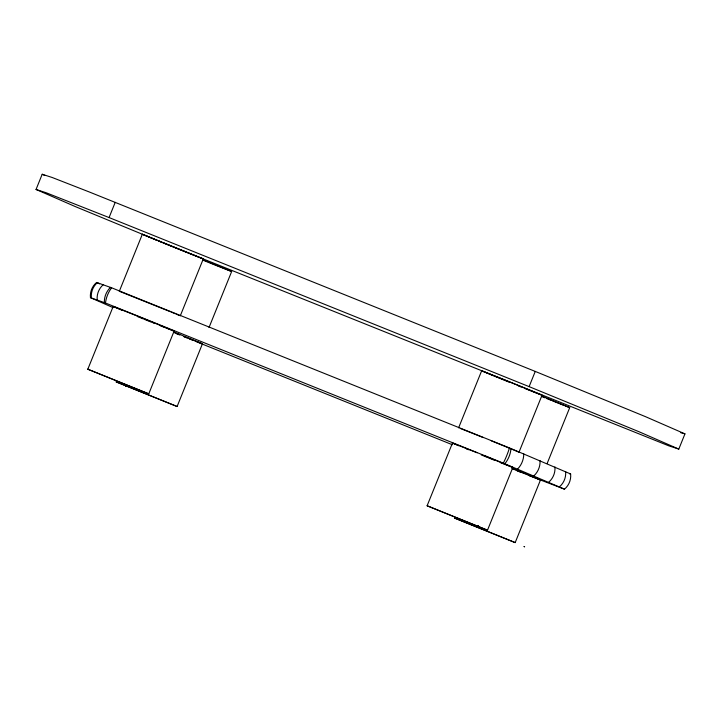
<?xml version="1.0" encoding="UTF-8"?>
<svg xmlns="http://www.w3.org/2000/svg" width="721" height="721" viewBox="0 0 721 721"><rect width="100%" height="100%" fill="white"/><g stroke="black" fill="none" stroke-linecap="round" stroke-linejoin="round"><path stroke-width="1.08" d="M564.489 489.171L503.321 463.143L105.482 303.009L105.663 301.693A16.547 8.346 -68.2 0 1 110.845 288.86L111.629 287.805L509.468 447.939L570.626 473.967A17.394 17.376 -59.9 0 1 564.489 489.171L529.62 475.833M509.468 447.939L509.08 449.156A16.547 2.614 -67.9 0 1 503.898 461.99L503.321 463.143M157.25 240.39L75.624 206.72L36.05 189.461L42.197 174.257L52.191 177.492L89.341 191.993L535.261 371.423L645.376 416.612L684.95 433.871L678.803 449.084L668.809 445.839L186.784 252.332M36.05 189.461L46.045 192.705L109.069 217.562L115.216 202.349M87.818 369.215L113.17 306.479L144.047 318.709L174.112 331.11L148.769 393.846L87.818 369.215L148.769 393.846M180.259 315.897L203.304 258.866L142.352 234.235L119.316 291.275L170.58 311.805M177.105 406.509L116.162 381.878L177.105 406.509L202.457 343.773L173.373 331.768M209.018 327.523L231.648 271.529L202.556 259.533M485.062 455.978L512.838 467.46L487.495 530.196L427.111 505.772L452.464 443.036L477.167 452.788M458.61 427.823L481.655 370.792L506.349 380.544L542.03 395.225L518.985 452.256L516.957 451.328M109.069 217.562L529.115 386.627L535.261 371.423M515.182 542.598L454.536 518.066L515.182 542.598L540.525 479.862L540.119 479.636M547.095 463.621L569.716 407.626L541.813 396.081M113.098 307.633L90.458 297.656A17.394 17.376 -59.9 0 1 96.605 282.452L111.629 287.805M90.458 297.656L105.482 303.009M684.95 433.871L680.786 432.735M569.689 473.904L570.626 473.967M203.304 258.866L199.014 257.262M231.648 271.529L216.057 265.445M174.112 331.11L165.884 327.947M202.457 343.773L193.246 340.222M542.03 395.225L537.677 393.567M569.716 407.626L565.345 405.968M512.838 467.46L500.401 462.612M538.866 479.258L540.525 479.862M427.111 505.772L487.495 530.196M460.259 428.427L483.304 437.584M535.252 477.852L542.039 480.474L537.677 478.591M198.032 256.874L188.623 253.143M536.775 393.224L524.843 388.484M564.444 405.617L552.457 400.858M529.935 475.752L536.505 478.365M160.35 325.748L164.902 327.559M187.784 338.05L192.336 339.861M523.275 473.093L530.917 476.157M181.25 250.187L187.712 252.783M518.264 385.843L521.085 386.97M208.666 262.48L215.137 265.076M546.797 398.578L551.52 400.479M152.987 322.801L154.835 323.54M488.135 457.709L494.714 460.349M184.098 336.581L186.874 337.689M515.713 470.065L523.924 473.373M172.427 246.636L180.322 249.817M541.931 396.622L544.905 397.821M202.745 260.092L207.684 262.084M481.231 454.915L487.153 457.312M144.227 319.277L151.14 322.062M511.829 468.506L514.956 469.768M173.554 332.336L178.493 334.328M176.681 333.769L179.817 335.031M183.99 336.716L187.127 337.978M189.217 338.816L193.39 340.501M196.527 341.763L452.346 444.731M517.083 470.786L520.22 472.048M529.115 386.627L639.23 431.825L678.803 449.084M501.699 379.138L509.432 382.274M158.269 240.796L161.324 242.031M163.352 242.86L185.739 251.908M171.436 246.24L158.151 240.841M491.199 440.765L510.865 448.786M512.748 468.362L520.895 471.669M512.622 468.326L528.322 474.697M137.332 316.483L143.236 318.88M494.66 376.272L497.301 377.344M498.175 377.705L500.816 378.777M466.478 448.922L468.488 449.742M493.678 375.866L481.655 370.792M157.241 240.472L142.352 234.235M527.466 474.364L534.513 477.248M171.616 312.229L175.428 313.815M121.804 310.147L113.17 306.479M511.847 449.192L516.146 450.986M456.159 444.659L458.745 445.74M533.36 476.788L539.047 479.132M176.375 314.212L179.322 315.456M455.302 444.307L452.464 443.036M42.197 174.257L44.909 175.545M96.605 282.452L99.615 283.876M565.615 471.588A17.394 17.097 -65.9 0 1 559.469 486.792M554.945 466.938A17.394 16.502 -66.8 0 1 548.798 482.142M540.047 460.62A17.385 15.474 -67.2 0 1 533.91 475.833M523.743 453.815A17.349 13.699 -67.5 0 1 517.597 469.029M510.973 448.552A17.268 10.491 -67.7 0 1 504.826 463.765M104.374 302.577A17.268 14.744 -68.7 0 1 110.52 287.364M97.191 299.81A17.349 16.619 -69.3 0 1 103.337 284.597M91.396 297.719A17.385 17.286 -71.9 0 1 97.542 282.506M524.113 546.554L524.591 546.743L524.113 546.554M478.447 526.069L477.717 525.78L478.447 526.069M126.274 386.42L125.796 386.231L126.274 386.42"/></g></svg>
